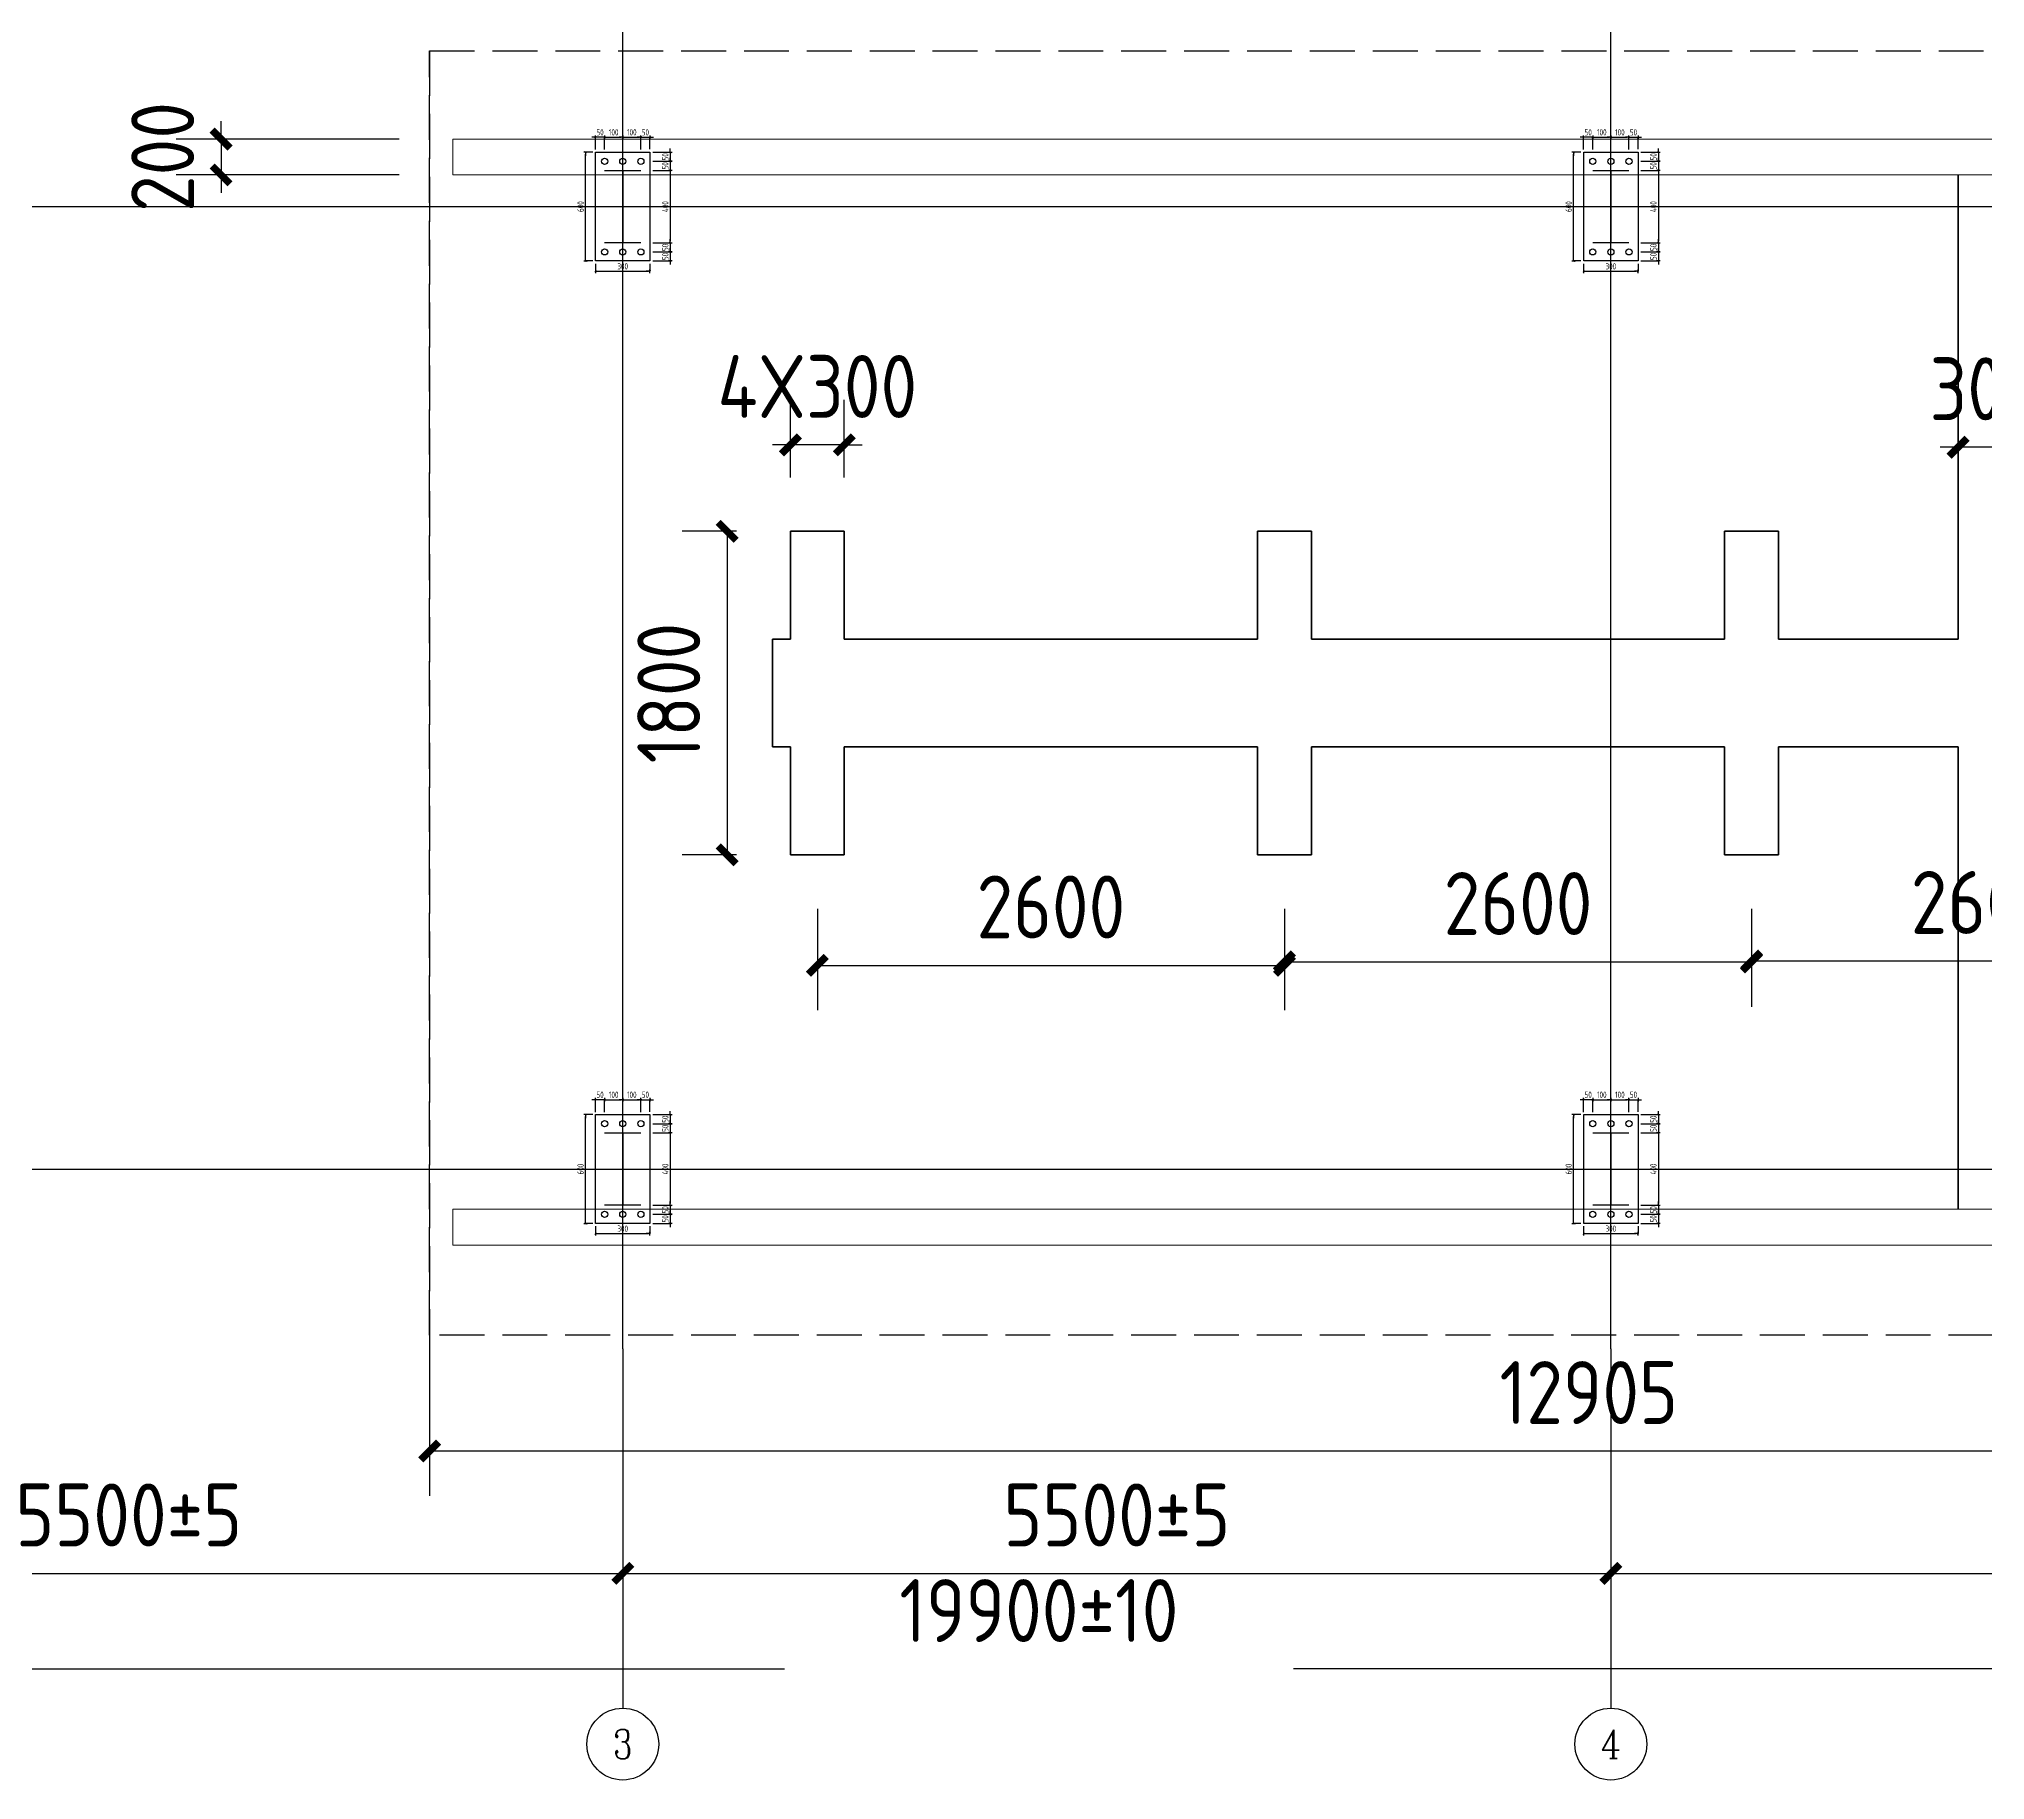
# Model space of a CAD drawing. Extents: x 1129386 to 1341523, y 309636 to 351636.
# Drawn here: x 1306515 to 1317348, y 335502 to 345190 of the extents above; entities that cross this region are included whole.
import ezdxf
from ezdxf.enums import TextEntityAlignment as Align

# ---------------------------------------------------------------- set-up
doc = ezdxf.new("R2010")
doc.units = 0
doc.header["$LTSCALE"] = 1000
doc.header["$MEASUREMENT"] = 0
doc.linetypes.add('DASH', pattern=[0.35, 0.25, -0.1])
for name, color, linetype in [('1', 7, 'Continuous'), ('9', 3, 'Continuous'), ('AXIS', 3, 'Continuous'), ('AXIS_TEXT', 7, 'Continuous'), ('DOTE', 1, 'Continuous')]:
    doc.layers.add(name, color=color, linetype=linetype)
doc.styles.add('_TCH_AXIS', font='COMPLEX', dxfattribs={"bigfont": 'GBCBIG'})
doc.styles.add('COMPLEX', font='COMPLEX')
doc.styles.add('HZ', font='tssdeng.shx', dxfattribs={"width": 0.7, "bigfont": 'tssdchn.shx'})
doc.styles.get("Standard").update_dxf_attribs({"font": 'gbenor.shx', "bigfont": 'gbcbig.shx'})
doc.dimstyles.new('1-1', dxfattribs={"dimscale": 100, "dimtxt": 3.5, "dimasz": 1, "dimexe": 0, "dimexo": 1.5, "dimgap": 1, "dimtad": 1, "dimdec": 0, "dimzin": 0, "dimdsep": 46, "dimtxsty": 'HZ', "dimblk": 'TJDIM', "dimcen": 0, "dimclrd": 3, "dimclre": 3, "dimclrt": 7, "dimaunit": 1, "dimadec": 0, "dimazin": 0, "dimtfac": 1, "dimtdec": 0, "dimtix": 1, "dimtmove": 2, "dimatfit": 3, "dimldrblk": 'TJDIM', "dimfxl": 0, "dimtolj": 1, "dimarcsym": 0})
doc.dimstyles.get("Standard").update_dxf_attribs({"dimscale": 100, "dimtxt": 3.5, "dimasz": 1, "dimexe": 2.5, "dimexo": 3, "dimgap": 1.5, "dimtad": 1, "dimdec": 0, "dimzin": 0, "dimdsep": 46, "dimtxsty": 'Standard', "dimblk": 'ARCHTICK', "dimcen": 0.09, "dimadec": 0, "dimazin": 0, "dimtfac": 1, "dimtdec": 0, "dimtix": 1, "dimtmove": 2, "dimatfit": 3, "dimldrblk": 'ARCHTICK', "dimfxl": 1, "dimtolj": 1, "dimtzin": 0, "dimarcsym": 0})
doc.dimstyles.new('STANDARD$0', dxfattribs={"dimscale": 100, "dimtxt": 3.5, "dimasz": 1, "dimexe": 2.5, "dimexo": 3, "dimgap": 1.5, "dimtad": 1, "dimdec": 0, "dimzin": 0, "dimdsep": 46, "dimtxsty": 'Standard', "dimblk": 'ARCHTICK', "dimcen": 0.09, "dimadec": 0, "dimazin": 0, "dimtfac": 1, "dimtdec": 0, "dimtix": 1, "dimtmove": 2, "dimatfit": 3, "dimldrblk": 'ARCHTICK', "dimfxl": 1, "dimtolj": 1, "dimtzin": 0, "dimarcsym": 0})

# ---------------------------------------------------------------- blocks, each defined once
blk = doc.blocks.new('_ArchTick')
at = {"color": 0, "linetype": 'ByBlock', "const_width": 0.4}
blk.add_lwpolyline([(-0.5, -0.5), (0.5, 0.5)], dxfattribs=at)
blk = doc.blocks.new('*D95')
at = {"color": 0, "lineweight": -2}
for p, q in [((1304265, 337602), (1304265, 336402)), ((1309765, 337602), (1309765, 336402))]:
    blk.add_line(p, q, dxfattribs=at)
at = {"color": 0, "linetype": 'ByBlock', "lineweight": -2}
blk.add_line((1304265, 336652), (1309765, 336652), dxfattribs=at)
at = {"layer": 'Defpoints', "color": 0}
for p in [(1304265, 337902), (1309765, 337902), (1309765, 336652)]:
    blk.add_point(p, dxfattribs=at)
at = {"color": 0, "lineweight": -2, "xscale": 100, "yscale": 100, "zscale": 100, "rotation": 180}
blk.add_blockref('_ArchTick', (1304265, 336652), dxfattribs=at)
at = {"color": 0, "lineweight": -2, "xscale": 100, "yscale": 100, "zscale": 100}
blk.add_blockref('_ArchTick', (1309765, 336652), dxfattribs=at)
at = {"color": 0, "insert": (1307015, 336977), "char_height": 350, "attachment_point": 5}
blk.add_mtext('\\A1;5500%%P5', dxfattribs=at)
blk = doc.blocks.new('*D96')
at = {"color": 0, "lineweight": -2}
for p, q in [((1309765, 337602), (1309765, 336402)), ((1315265, 337602), (1315265, 336402))]:
    blk.add_line(p, q, dxfattribs=at)
at = {"color": 0, "linetype": 'ByBlock', "lineweight": -2}
blk.add_line((1309765, 336652), (1315265, 336652), dxfattribs=at)
at = {"layer": 'Defpoints', "color": 0}
for p in [(1309765, 337902), (1315265, 337902), (1315265, 336652)]:
    blk.add_point(p, dxfattribs=at)
at = {"color": 0, "lineweight": -2, "xscale": 100, "yscale": 100, "zscale": 100, "rotation": 180}
blk.add_blockref('_ArchTick', (1309765, 336652), dxfattribs=at)
at = {"color": 0, "lineweight": -2, "xscale": 100, "yscale": 100, "zscale": 100}
blk.add_blockref('_ArchTick', (1315265, 336652), dxfattribs=at)
at = {"color": 0, "insert": (1312515, 336977), "char_height": 350, "attachment_point": 5}
blk.add_mtext('\\A1;5500%%P5', dxfattribs=at)
blk = doc.blocks.new('*D97')
at = {"color": 0, "lineweight": -2}
for p, q in [((1315265, 337602), (1315265, 336402)), ((1320765, 337602), (1320765, 336402))]:
    blk.add_line(p, q, dxfattribs=at)
at = {"color": 0, "linetype": 'ByBlock', "lineweight": -2}
blk.add_line((1315265, 336652), (1320765, 336652), dxfattribs=at)
at = {"layer": 'Defpoints', "color": 0}
for p in [(1315265, 337902), (1320765, 337902), (1320765, 336652)]:
    blk.add_point(p, dxfattribs=at)
at = {"color": 0, "lineweight": -2, "xscale": 100, "yscale": 100, "zscale": 100, "rotation": 180}
blk.add_blockref('_ArchTick', (1315265, 336652), dxfattribs=at)
at = {"color": 0, "lineweight": -2, "xscale": 100, "yscale": 100, "zscale": 100}
blk.add_blockref('_ArchTick', (1320765, 336652), dxfattribs=at)
at = {"color": 0, "insert": (1318015, 336977), "char_height": 350, "attachment_point": 5}
blk.add_mtext('\\A1;5500±5', dxfattribs=at)
blk = doc.blocks.new('*D98')
at = {"color": 0, "lineweight": -2}
for p, q in [((1300865, 337602), (1300865, 335870)), ((1320765, 337602), (1320765, 335870))]:
    blk.add_line(p, q, dxfattribs=at)
at = {"color": 0, "linetype": 'ByBlock', "lineweight": -2}
for p, q in [((1300865, 336120), (1310665, 336120)), ((1320765, 336120), (1313498, 336120))]:
    blk.add_line(p, q, dxfattribs=at)
at = {"layer": 'Defpoints', "color": 0}
for p in [(1300865, 337902), (1320765, 337902), (1320765, 336120)]:
    blk.add_point(p, dxfattribs=at)
at = {"color": 0, "lineweight": -2, "xscale": 100, "yscale": 100, "zscale": 100, "rotation": 180}
blk.add_blockref('_ArchTick', (1300865, 336120), dxfattribs=at)
at = {"color": 0, "lineweight": -2, "xscale": 100, "yscale": 100, "zscale": 100}
blk.add_blockref('_ArchTick', (1320765, 336120), dxfattribs=at)
at = {"color": 0, "insert": (1312081, 336445), "char_height": 350, "attachment_point": 5}
blk.add_mtext('\\A1;19900%%P10', dxfattribs=at)
blk = doc.blocks.new('_AXISO')
blk.add_circle((0, 0), 0.5)
at = {"layer": 'AXIS_TEXT', "style": 'COMPLEX', "width": 1.041667}
blk.add_attdef('A', text='', height=0.56, dxfattribs=at).set_placement((-0.25, -0.28), (0.25, -0.28), align=Align.FIT)
blk = doc.blocks.new('*D100')
at = {"color": 0, "lineweight": -2}
for p, q in [((1307529, 344633), (1307529, 344733)), ((1308520, 344633), (1307279, 344633)), ((1307529, 344633), (1307529, 344433)), ((1308520, 344433), (1307279, 344433)), ((1307529, 344433), (1307529, 344333))]:
    blk.add_line(p, q, dxfattribs=at)
at = {"layer": 'Defpoints', "color": 0}
for p in [(1308820, 344633), (1307529, 344433), (1308820, 344433)]:
    blk.add_point(p, dxfattribs=at)
at = {"color": 0, "lineweight": -2, "xscale": 100, "yscale": 100, "zscale": 100}
for p, rotation in [((1307529, 344633), 270), ((1307529, 344433), 90)]:
    blk.add_blockref('_ArchTick', p, dxfattribs=dict(at, rotation=rotation))
at = {"color": 0, "insert": (1307204, 344533), "char_height": 350, "attachment_point": 5, "rotation": 90}
blk.add_mtext('\\A1;200', dxfattribs=at)
blk = doc.blocks.new('*D103')
at = {"color": 0, "lineweight": -2}
for p, q in [((1308690, 338011), (1308690, 337083)), ((1321595, 338011), (1321595, 337083))]:
    blk.add_line(p, q, dxfattribs=at)
at = {"color": 0, "linetype": 'ByBlock', "lineweight": -2}
blk.add_line((1308690, 337333), (1321595, 337333), dxfattribs=at)
at = {"layer": 'Defpoints', "color": 0}
for p in [(1308690, 338311), (1321595, 338311), (1321595, 337333)]:
    blk.add_point(p, dxfattribs=at)
at = {"color": 0, "lineweight": -2, "xscale": 100, "yscale": 100, "zscale": 100, "rotation": 180}
blk.add_blockref('_ArchTick', (1308690, 337333), dxfattribs=at)
at = {"color": 0, "lineweight": -2, "xscale": 100, "yscale": 100, "zscale": 100}
blk.add_blockref('_ArchTick', (1321595, 337333), dxfattribs=at)
at = {"color": 0, "insert": (1315142, 337658), "char_height": 350, "attachment_point": 5}
blk.add_mtext('\\A1;12905', dxfattribs=at)
blk = doc.blocks.new('*D106')
at = {"color": 0, "lineweight": -2}
for p, q in [((1310698, 342750), (1310698, 343181)), ((1310998, 342750), (1310998, 343181))]:
    blk.add_line(p, q, dxfattribs=at)
at = {"color": 0, "linetype": 'ByBlock', "lineweight": -2}
for p, q in [((1310698, 342931), (1310598, 342931)), ((1310998, 342931), (1310698, 342931)), ((1310998, 342931), (1311098, 342931))]:
    blk.add_line(p, q, dxfattribs=at)
at = {"layer": 'Defpoints', "color": 0}
for p in [(1310698, 342931), (1310698, 342450), (1310998, 342450)]:
    blk.add_point(p, dxfattribs=at)
at = {"color": 0, "lineweight": -2, "xscale": 100, "yscale": 100, "zscale": 100}
blk.add_blockref('_ArchTick', (1310698, 342931), dxfattribs=at)
at = {"color": 0, "lineweight": -2, "xscale": 100, "yscale": 100, "zscale": 100, "rotation": 180}
blk.add_blockref('_ArchTick', (1310998, 342931), dxfattribs=at)
at = {"color": 0, "insert": (1310848, 343256), "char_height": 350, "attachment_point": 5}
blk.add_mtext('\\A1;4X300', dxfattribs=at)
blk = doc.blocks.new('*D107')
at = {"color": 0, "lineweight": -2}
for p, q in [((1310848, 340350), (1310848, 339785)), ((1313448, 340350), (1313448, 339785))]:
    blk.add_line(p, q, dxfattribs=at)
at = {"color": 0, "linetype": 'ByBlock', "lineweight": -2}
blk.add_line((1310848, 340035), (1313448, 340035), dxfattribs=at)
at = {"layer": 'Defpoints', "color": 0}
for p in [(1310848, 340650), (1313448, 340650), (1313448, 340035)]:
    blk.add_point(p, dxfattribs=at)
at = {"color": 0, "lineweight": -2, "xscale": 100, "yscale": 100, "zscale": 100, "rotation": 180}
blk.add_blockref('_ArchTick', (1310848, 340035), dxfattribs=at)
at = {"color": 0, "lineweight": -2, "xscale": 100, "yscale": 100, "zscale": 100}
blk.add_blockref('_ArchTick', (1313448, 340035), dxfattribs=at)
at = {"color": 0, "insert": (1312148, 340360), "char_height": 350, "attachment_point": 5}
blk.add_mtext('\\A1;2600', dxfattribs=at)
blk = doc.blocks.new('*D108')
at = {"color": 0, "lineweight": -2}
for p, q in [((1313448, 340350), (1313448, 339804)), ((1316048, 340350), (1316048, 339804))]:
    blk.add_line(p, q, dxfattribs=at)
at = {"color": 0, "linetype": 'ByBlock', "lineweight": -2}
blk.add_line((1313448, 340054), (1316048, 340054), dxfattribs=at)
at = {"layer": 'Defpoints', "color": 0}
for p in [(1313448, 340650), (1316048, 340650), (1316048, 340054)]:
    blk.add_point(p, dxfattribs=at)
at = {"color": 0, "lineweight": -2, "xscale": 100, "yscale": 100, "zscale": 100, "rotation": 180}
blk.add_blockref('_ArchTick', (1313448, 340054), dxfattribs=at)
at = {"color": 0, "lineweight": -2, "xscale": 100, "yscale": 100, "zscale": 100}
blk.add_blockref('_ArchTick', (1316048, 340054), dxfattribs=at)
at = {"color": 0, "insert": (1314748, 340379), "char_height": 350, "attachment_point": 5}
blk.add_mtext('\\A1;2600', dxfattribs=at)
blk = doc.blocks.new('*D109')
at = {"color": 0, "lineweight": -2}
for p, q in [((1316048, 340350), (1316048, 339810)), ((1318648, 340350), (1318648, 339810))]:
    blk.add_line(p, q, dxfattribs=at)
at = {"color": 0, "linetype": 'ByBlock', "lineweight": -2}
blk.add_line((1316048, 340060), (1318648, 340060), dxfattribs=at)
at = {"layer": 'Defpoints', "color": 0}
for p in [(1316048, 340650), (1318648, 340650), (1318648, 340060)]:
    blk.add_point(p, dxfattribs=at)
at = {"color": 0, "lineweight": -2, "xscale": 100, "yscale": 100, "zscale": 100, "rotation": 180}
blk.add_blockref('_ArchTick', (1316048, 340060), dxfattribs=at)
at = {"color": 0, "lineweight": -2, "xscale": 100, "yscale": 100, "zscale": 100}
blk.add_blockref('_ArchTick', (1318648, 340060), dxfattribs=at)
at = {"color": 0, "insert": (1317348, 340385), "char_height": 350, "attachment_point": 5}
blk.add_mtext('\\A1;2600', dxfattribs=at)
blk = doc.blocks.new('*D110')
at = {"color": 0, "lineweight": -2}
for p, q in [((1310398, 342450), (1310096, 342450)), ((1310398, 340650), (1310096, 340650))]:
    blk.add_line(p, q, dxfattribs=at)
at = {"color": 0, "linetype": 'ByBlock', "lineweight": -2}
blk.add_line((1310346, 342450), (1310346, 340650), dxfattribs=at)
at = {"layer": 'Defpoints', "color": 0}
for p in [(1310698, 342450), (1310346, 340650), (1310698, 340650)]:
    blk.add_point(p, dxfattribs=at)
at = {"color": 0, "lineweight": -2, "xscale": 100, "yscale": 100, "zscale": 100}
for p, rotation in [((1310346, 342450), 90), ((1310346, 340650), 270)]:
    blk.add_blockref('_ArchTick', p, dxfattribs=dict(at, rotation=rotation))
at = {"color": 0, "insert": (1310021, 341550), "char_height": 350, "attachment_point": 5, "rotation": 90}
blk.add_mtext('\\A1;1800', dxfattribs=at)
blk = doc.blocks.new('*D111')
at = {"color": 0, "lineweight": -2}
for p, q in [((1317198, 343218), (1317198, 343168)), ((1317498, 343218), (1317498, 343168))]:
    blk.add_line(p, q, dxfattribs=at)
at = {"color": 0, "linetype": 'ByBlock', "lineweight": -2}
for p, q in [((1317198, 342918), (1317098, 342918)), ((1317498, 342918), (1317198, 342918)), ((1317498, 342918), (1317598, 342918))]:
    blk.add_line(p, q, dxfattribs=at)
at = {"layer": 'Defpoints', "color": 0}
for p in [(1317198, 342918), (1317198, 342918), (1317498, 342918)]:
    blk.add_point(p, dxfattribs=at)
at = {"color": 0, "lineweight": -2, "xscale": 100, "yscale": 100, "zscale": 100}
blk.add_blockref('_ArchTick', (1317198, 342918), dxfattribs=at)
at = {"color": 0, "lineweight": -2, "xscale": 100, "yscale": 100, "zscale": 100, "rotation": 180}
blk.add_blockref('_ArchTick', (1317498, 342918), dxfattribs=at)
at = {"color": 0, "insert": (1317348, 343243), "char_height": 350, "attachment_point": 5}
blk.add_mtext('\\A1;300', dxfattribs=at)
blk = doc.blocks.new('TJDIM')
at = {"color": 2, "const_width": 0.45}
blk.add_lwpolyline([(-0.5, -0.5), (0.5, 0.5)], dxfattribs=at)
at = {"layer": '9', "color": 3, "linetype": 'Continuous'}
for p, q in [((0, 0), (-2, 0)), ((0, -1), (0, 1))]:
    blk.add_line(p, q, dxfattribs=at)
blk = doc.blocks.new('*D62')
at = {"layer": '1', "color": 3, "lineweight": -2}
for p, q in [((1149622, 398009), (1149622, 398687)), ((1150622, 398009), (1150622, 398687))]:
    blk.add_line(p, q, dxfattribs=at)
at = {"layer": '1', "color": 3, "linetype": 'ByBlock', "lineweight": -2}
blk.add_line((1149722, 398687), (1150522, 398687), dxfattribs=at)
at = {"layer": 'Defpoints', "color": 0}
for p in [(1150622, 398687), (1149622, 397859), (1150622, 397859)]:
    blk.add_point(p, dxfattribs=at)
at = {"layer": '1', "color": 3, "lineweight": -2, "xscale": 100, "yscale": 100, "zscale": 100, "rotation": 180}
blk.add_blockref('TJDIM', (1149622, 398687), dxfattribs=at)
at = {"layer": '1', "color": 3, "lineweight": -2, "xscale": 100, "yscale": 100, "zscale": 100}
blk.add_blockref('TJDIM', (1150622, 398687), dxfattribs=at)
at = {"layer": '1', "color": 7, "insert": (1150122, 398962), "char_height": 350, "attachment_point": 5, "style": 'HZ'}
blk.add_mtext('\\A1;100', dxfattribs=at)
blk = doc.blocks.new('*D63')
at = {"layer": '1', "color": 3, "linetype": 'ByBlock', "lineweight": -2}
for p, q in [((1149022, 398687), (1148922, 398687)), ((1149622, 398687), (1149122, 398687)), ((1149722, 398687), (1149822, 398687))]:
    blk.add_line(p, q, dxfattribs=at)
at = {"layer": '1', "color": 3, "lineweight": -2}
for p, q in [((1149122, 398009), (1149122, 398687)), ((1149622, 398009), (1149622, 398687))]:
    blk.add_line(p, q, dxfattribs=at)
at = {"layer": 'Defpoints', "color": 0}
for p in [(1149122, 398687), (1149122, 397859), (1149622, 397859)]:
    blk.add_point(p, dxfattribs=at)
at = {"layer": '1', "color": 3, "lineweight": -2, "xscale": 100, "yscale": 100, "zscale": 100}
blk.add_blockref('TJDIM', (1149122, 398687), dxfattribs=at)
at = {"layer": '1', "color": 3, "lineweight": -2, "xscale": 100, "yscale": 100, "zscale": 100, "rotation": 180}
blk.add_blockref('TJDIM', (1149622, 398687), dxfattribs=at)
at = {"layer": '1', "color": 7, "insert": (1149372, 398962), "char_height": 350, "attachment_point": 5, "style": 'HZ'}
blk.add_mtext('\\A1;50', dxfattribs=at)
blk = doc.blocks.new('*D64')
at = {"layer": '1', "color": 3, "lineweight": -2}
for p, q in [((1150622, 398009), (1150622, 398687)), ((1151622, 398009), (1151622, 398687))]:
    blk.add_line(p, q, dxfattribs=at)
at = {"layer": '1', "color": 3, "linetype": 'ByBlock', "lineweight": -2}
blk.add_line((1150722, 398687), (1151522, 398687), dxfattribs=at)
at = {"layer": 'Defpoints', "color": 0}
for p in [(1151622, 398687), (1150622, 397859), (1151622, 397859)]:
    blk.add_point(p, dxfattribs=at)
at = {"layer": '1', "color": 3, "lineweight": -2, "xscale": 100, "yscale": 100, "zscale": 100, "rotation": 180}
blk.add_blockref('TJDIM', (1150622, 398687), dxfattribs=at)
at = {"layer": '1', "color": 3, "lineweight": -2, "xscale": 100, "yscale": 100, "zscale": 100}
blk.add_blockref('TJDIM', (1151622, 398687), dxfattribs=at)
at = {"layer": '1', "color": 7, "insert": (1151122, 398962), "char_height": 350, "attachment_point": 5, "style": 'HZ'}
blk.add_mtext('\\A1;100', dxfattribs=at)
blk = doc.blocks.new('*D65')
at = {"layer": '1', "color": 3, "linetype": 'ByBlock', "lineweight": -2}
for p, q in [((1151522, 398687), (1151422, 398687)), ((1151622, 398687), (1152122, 398687)), ((1152222, 398687), (1152322, 398687))]:
    blk.add_line(p, q, dxfattribs=at)
at = {"layer": '1', "color": 3, "lineweight": -2}
for p, q in [((1151622, 398009), (1151622, 398687)), ((1152122, 398025), (1152122, 398687))]:
    blk.add_line(p, q, dxfattribs=at)
at = {"layer": 'Defpoints', "color": 0}
for p in [(1152122, 398687), (1151622, 397859), (1152122, 397875)]:
    blk.add_point(p, dxfattribs=at)
at = {"layer": '1', "color": 3, "lineweight": -2, "xscale": 100, "yscale": 100, "zscale": 100}
blk.add_blockref('TJDIM', (1151622, 398687), dxfattribs=at)
at = {"layer": '1', "color": 3, "lineweight": -2, "xscale": 100, "yscale": 100, "zscale": 100, "rotation": 180}
blk.add_blockref('TJDIM', (1152122, 398687), dxfattribs=at)
at = {"layer": '1', "color": 7, "insert": (1151872, 398962), "char_height": 350, "attachment_point": 5, "style": 'HZ'}
blk.add_mtext('\\A1;50', dxfattribs=at)
blk = doc.blocks.new('*D66')
at = {"layer": '1', "color": 3, "linetype": 'ByBlock', "lineweight": -2}
for p, q in [((1153247, 397463), (1153247, 397563)), ((1153247, 397363), (1153247, 396863)), ((1153247, 396763), (1153247, 396663))]:
    blk.add_line(p, q, dxfattribs=at)
at = {"layer": '1', "color": 3, "lineweight": -2}
for p, q in [((1152280, 397363), (1153247, 397363)), ((1152280, 396863), (1153247, 396863))]:
    blk.add_line(p, q, dxfattribs=at)
at = {"layer": 'Defpoints', "color": 0}
for p in [(1152130, 397363), (1152130, 396863), (1153247, 396863)]:
    blk.add_point(p, dxfattribs=at)
at = {"layer": '1', "color": 3, "lineweight": -2, "xscale": 100, "yscale": 100, "zscale": 100}
for p, rotation in [((1153247, 397363), 270), ((1153247, 396863), 90)]:
    blk.add_blockref('TJDIM', p, dxfattribs=dict(at, rotation=rotation))
at = {"layer": '1', "color": 7, "insert": (1152972, 397113), "char_height": 350, "attachment_point": 5, "rotation": 90, "style": 'HZ'}
blk.add_mtext('\\A1;50', dxfattribs=at)
blk = doc.blocks.new('*D67')
at = {"layer": '1', "color": 3, "lineweight": -2}
for p, q in [((1152280, 396863), (1153247, 396863)), ((1152280, 392863), (1153247, 392863))]:
    blk.add_line(p, q, dxfattribs=at)
at = {"layer": '1', "color": 3, "linetype": 'ByBlock', "lineweight": -2}
blk.add_line((1153247, 396763), (1153247, 392963), dxfattribs=at)
at = {"layer": 'Defpoints', "color": 0}
for p in [(1152130, 396863), (1152130, 392863), (1153247, 392863)]:
    blk.add_point(p, dxfattribs=at)
at = {"layer": '1', "color": 3, "lineweight": -2, "xscale": 100, "yscale": 100, "zscale": 100}
for p, rotation in [((1153247, 396863), 90), ((1153247, 392863), 270)]:
    blk.add_blockref('TJDIM', p, dxfattribs=dict(at, rotation=rotation))
at = {"layer": '1', "color": 7, "insert": (1152972, 394863), "char_height": 350, "attachment_point": 5, "rotation": 90, "style": 'HZ'}
blk.add_mtext('\\A1;400', dxfattribs=at)
blk = doc.blocks.new('*D68')
at = {"layer": '1', "color": 3, "lineweight": -2}
for p, q in [((1152280, 392863), (1153247, 392863)), ((1152280, 392363), (1153247, 392363))]:
    blk.add_line(p, q, dxfattribs=at)
at = {"layer": '1', "color": 3, "linetype": 'ByBlock', "lineweight": -2}
for p, q in [((1153247, 392963), (1153247, 393063)), ((1153247, 392863), (1153247, 392363)), ((1153247, 392263), (1153247, 392163))]:
    blk.add_line(p, q, dxfattribs=at)
at = {"layer": 'Defpoints', "color": 0}
for p in [(1152130, 392863), (1152130, 392363), (1153247, 392363)]:
    blk.add_point(p, dxfattribs=at)
at = {"layer": '1', "color": 3, "lineweight": -2, "xscale": 100, "yscale": 100, "zscale": 100}
for p, rotation in [((1153247, 392863), 270), ((1153247, 392363), 90)]:
    blk.add_blockref('TJDIM', p, dxfattribs=dict(at, rotation=rotation))
at = {"layer": '1', "color": 7, "insert": (1152972, 392613), "char_height": 350, "attachment_point": 5, "rotation": 90, "style": 'HZ'}
blk.add_mtext('\\A1;50', dxfattribs=at)
blk = doc.blocks.new('*D69')
at = {"layer": '1', "color": 3, "lineweight": -2}
for p, q in [((1149122, 391713), (1149122, 391296)), ((1152122, 391713), (1152122, 391296))]:
    blk.add_line(p, q, dxfattribs=at)
at = {"layer": '1', "color": 3, "linetype": 'ByBlock', "lineweight": -2}
blk.add_line((1149222, 391296), (1152022, 391296), dxfattribs=at)
at = {"layer": 'Defpoints', "color": 0}
for p in [(1149122, 391863), (1152122, 391863), (1152122, 391296)]:
    blk.add_point(p, dxfattribs=at)
at = {"layer": '1', "color": 3, "lineweight": -2, "xscale": 100, "yscale": 100, "zscale": 100, "rotation": 180}
blk.add_blockref('TJDIM', (1149122, 391296), dxfattribs=at)
at = {"layer": '1', "color": 3, "lineweight": -2, "xscale": 100, "yscale": 100, "zscale": 100}
blk.add_blockref('TJDIM', (1152122, 391296), dxfattribs=at)
at = {"layer": '1', "color": 7, "insert": (1150622, 391571), "char_height": 350, "attachment_point": 5, "style": 'HZ'}
blk.add_mtext('\\A1;300', dxfattribs=at)
blk = doc.blocks.new('*D70')
at = {"layer": '1', "color": 3, "lineweight": -2}
for p, q in [((1148972, 397863), (1148569, 397863)), ((1148972, 391863), (1148569, 391863))]:
    blk.add_line(p, q, dxfattribs=at)
at = {"layer": '1', "color": 3, "linetype": 'ByBlock', "lineweight": -2}
blk.add_line((1148569, 391963), (1148569, 397763), dxfattribs=at)
at = {"layer": 'Defpoints', "color": 0}
for p in [(1148569, 397863), (1149122, 397863), (1149122, 391863)]:
    blk.add_point(p, dxfattribs=at)
at = {"layer": '1', "color": 3, "lineweight": -2, "xscale": 100, "yscale": 100, "zscale": 100}
for p, rotation in [((1148569, 397863), 90), ((1148569, 391863), 270)]:
    blk.add_blockref('TJDIM', p, dxfattribs=dict(at, rotation=rotation))
at = {"layer": '1', "color": 7, "insert": (1148294, 394863), "char_height": 350, "attachment_point": 5, "rotation": 90, "style": 'HZ'}
blk.add_mtext('\\A1;600', dxfattribs=at)
blk = doc.blocks.new('*D71')
at = {"layer": '1', "color": 3, "lineweight": -2}
for p, q in [((1152280, 397863), (1153247, 397863)), ((1152280, 397363), (1153247, 397363))]:
    blk.add_line(p, q, dxfattribs=at)
at = {"layer": '1', "color": 3, "linetype": 'ByBlock', "lineweight": -2}
for p, q in [((1153247, 397963), (1153247, 398063)), ((1153247, 397863), (1153247, 397363)), ((1153247, 397263), (1153247, 397163))]:
    blk.add_line(p, q, dxfattribs=at)
at = {"layer": 'Defpoints', "color": 0}
for p in [(1152130, 397863), (1152130, 397363), (1153247, 397363)]:
    blk.add_point(p, dxfattribs=at)
at = {"layer": '1', "color": 3, "lineweight": -2, "xscale": 100, "yscale": 100, "zscale": 100}
for p, rotation in [((1153247, 397863), 270), ((1153247, 397363), 90)]:
    blk.add_blockref('TJDIM', p, dxfattribs=dict(at, rotation=rotation))
at = {"layer": '1', "color": 7, "insert": (1152972, 397613), "char_height": 350, "attachment_point": 5, "rotation": 90, "style": 'HZ'}
blk.add_mtext('\\A1;50', dxfattribs=at)
blk = doc.blocks.new('*D72')
at = {"layer": '1', "color": 3, "lineweight": -2}
for p, q in [((1152280, 392363), (1153247, 392363)), ((1152280, 391863), (1153247, 391863))]:
    blk.add_line(p, q, dxfattribs=at)
at = {"layer": '1', "color": 3, "linetype": 'ByBlock', "lineweight": -2}
for p, q in [((1153247, 392463), (1153247, 392563)), ((1153247, 392363), (1153247, 391863)), ((1153247, 391763), (1153247, 391663))]:
    blk.add_line(p, q, dxfattribs=at)
at = {"layer": 'Defpoints', "color": 0}
for p in [(1152130, 392363), (1152130, 391863), (1153247, 391863)]:
    blk.add_point(p, dxfattribs=at)
at = {"layer": '1', "color": 3, "lineweight": -2, "xscale": 100, "yscale": 100, "zscale": 100}
for p, rotation in [((1153247, 392363), 270), ((1153247, 391863), 90)]:
    blk.add_blockref('TJDIM', p, dxfattribs=dict(at, rotation=rotation))
at = {"layer": '1', "color": 7, "insert": (1152972, 392113), "char_height": 350, "attachment_point": 5, "rotation": 90, "style": 'HZ'}
blk.add_mtext('\\A1;50', dxfattribs=at)
blk = doc.blocks.new('C')
at = {"layer": '1', "color": 1}
for p, q in [((1149622.4, 396863.1), (1151622.4, 396863.1)), ((1150622.4, 396863.1), (1150622.4, 392863.1)), ((1151622.4, 392863.1), (1149622.4, 392863.1))]:
    blk.add_line(p, q, dxfattribs=at)
blk.add_lwpolyline([(1152122.4, 397863.1), (1152122.4, 391863.1), (1149122.4, 391863.1), (1149122.4, 397863.1)], close=True, dxfattribs=at)
for centre in [(1149622.4, 397363.1), (1150622.4, 397363.1), (1151622.4, 397363.1), (1149622.4, 392363.1), (1150622.4, 392363.1), (1151622.4, 392363.1)]:
    blk.add_circle(centre, 169.1, dxfattribs=at)
for base, p1, p2, text, picture, middle in [((1149122.4, 398686.5), (1149622.4, 397859.5), (1149122.4, 397859.5), '50', '*D63', (1149372.4, 398961.5)), ((1150622.4, 398686.5), (1149622.4, 397859.5), (1150622.4, 397859.5), '100', '*D62', (1150122.4, 398961.5)), ((1151622.4, 398686.5), (1150622.4, 397859.5), (1151622.4, 397859.5), '100', '*D64', (1151122.4, 398961.5)), ((1152122.4, 398686.5), (1151622.4, 397859.5), (1152122.4, 397874.5), '50', '*D65', (1151872.4, 398961.5)), ((1152122.4, 391295.5), (1149122.4, 391863.1), (1152122.4, 391863.1), '300', '*D69', (1150622.4, 391570.5))]:
    dim = blk.add_linear_dim(base=base, p1=p1, p2=p2, text=text, dimstyle='1-1', dxfattribs=at)
    dim.commit()
    dim.dimension.update_dxf_attribs({"geometry": picture, "text_midpoint": middle})
for base, p1, p2, text, picture, middle in [((1148568.8, 397863.1), (1149122.4, 391863.1), (1149122.4, 397863.1), '600', '*D70', (1148293.8, 394863.1)), ((1153247.5, 397363.1), (1152130.4, 397863.1), (1152130.4, 397363.1), '50', '*D71', (1152972.5, 397613.1)), ((1153247.5, 396863.1), (1152130.4, 397363.1), (1152130.4, 396863.1), '50', '*D66', (1152972.5, 397113.1)), ((1153247.5, 392863.1), (1152130.4, 396863.1), (1152130.4, 392863.1), '400', '*D67', (1152972.5, 394863.1)), ((1153247.5, 392363.1), (1152130.4, 392863.1), (1152130.4, 392363.1), '50', '*D68', (1152972.5, 392613.1)), ((1153247.5, 391863.1), (1152130.4, 392363.1), (1152130.4, 391863.1), '50', '*D72', (1152972.5, 392113.1))]:
    dim = blk.add_linear_dim(base=base, p1=p1, p2=p2, angle=90, text=text, dimstyle='1-1', dxfattribs=at)
    dim.commit()
    dim.dimension.update_dxf_attribs({"geometry": picture, "text_midpoint": middle})

msp = doc.modelspace()

# ---------------------------------------------------------------- linework, layer by layer
at = {"color": 7, "linetype": 'Continuous', "lineweight": 35}
for p, q in [((1317197.8, 344432.7), (1317197.8, 341850.2)), ((1310997.8, 342450.2), (1310697.8, 342450.2)), ((1310697.8, 342450.2), (1310697.8, 341850.2)), ((1310997.8, 341850.2), (1310997.8, 342450.2)), ((1313597.8, 342450.2), (1313297.8, 342450.2)), ((1313297.8, 342450.2), (1313297.8, 341850.2)), ((1313597.8, 341850.2), (1313597.8, 342450.2)), ((1316197.8, 342450.2), (1315897.8, 342450.2)), ((1315897.8, 342450.2), (1315897.8, 341850.2)), ((1316197.8, 341850.2), (1316197.8, 342450.2)), ((1310697.8, 341850.2), (1310597.8, 341850.2)), ((1310597.8, 341850.2), (1310597.8, 341250.2)), ((1313297.8, 341850.2), (1310997.8, 341850.2)), ((1315897.8, 341850.2), (1313597.8, 341850.2)), ((1317197.8, 341850.2), (1316197.8, 341850.2)), ((1310597.8, 341250.2), (1310697.8, 341250.2)), ((1310697.8, 341250.2), (1310697.8, 340650.2)), ((1310997.8, 340650.2), (1310997.8, 341250.2)), ((1310997.8, 341250.2), (1313297.8, 341250.2)), ((1313297.8, 341250.2), (1313297.8, 340650.2)), ((1313597.8, 340650.2), (1313597.8, 341250.2)), ((1313597.8, 341250.2), (1315897.8, 341250.2)), ((1315897.8, 341250.2), (1315897.8, 340650.2)), ((1316197.8, 340650.2), (1316197.8, 341250.2)), ((1316197.8, 341250.2), (1317197.8, 341250.2)), ((1317197.8, 341250.2), (1317197.8, 338677.7)), ((1310697.8, 340650.2), (1310997.8, 340650.2)), ((1313297.8, 340650.2), (1313597.8, 340650.2)), ((1315897.8, 340650.2), (1316197.8, 340650.2))]:
    msp.add_line(p, q, dxfattribs=at)
at = {"layer": '1', "color": 7, "linetype": 'DASH', "lineweight": 30}
for p, q in [((1308689.8, 337977.7), (1308689.8, 345122.7)), ((1308689.8, 345122.7), (1321594.8, 345122.7)), ((1308689.8, 345122.7), (1308689.8, 337977.7)), ((1308689.8, 345122.7), (1321594.8, 345122.7)), ((1321594.8, 337977.7), (1308689.8, 337977.7)), ((1321594.8, 337977.7), (1308689.8, 337977.7))]:
    msp.add_line(p, q, dxfattribs=at)
at = {"layer": '1', "color": 2, "linetype": 'Continuous', "lineweight": 13}
for p, q in [((1308819.8, 344432.7), (1308819.8, 344632.7)), ((1308819.8, 344632.7), (1321094.8, 344632.7)), ((1308819.8, 344632.7), (1308819.8, 344432.7)), ((1308819.8, 344632.7), (1321094.8, 344632.7)), ((1320894.8, 344432.7), (1308819.8, 344432.7)), ((1308819.8, 344432.7), (1320894.8, 344432.7)), ((1320894.8, 338677.7), (1308819.8, 338677.7)), ((1308819.8, 338477.7), (1308819.8, 338677.7)), ((1320894.8, 338677.7), (1308819.8, 338677.7)), ((1308819.8, 338677.7), (1308819.8, 338477.7)), ((1321094.8, 338477.7), (1308819.8, 338477.7)), ((1321094.8, 338477.7), (1308819.8, 338477.7))]:
    msp.add_line(p, q, dxfattribs=at)
at = {"layer": 'AXIS'}
for p, q in [((1309764.8, 337901.9), (1309764.8, 335901.9)), ((1315264.8, 337901.9), (1315264.8, 335901.9))]:
    msp.add_line(p, q, dxfattribs=at)
at = {"layer": 'DOTE'}
for p, q in [((1309764.8, 337901.9), (1309764.8, 345256.9)), ((1315264.8, 337901.9), (1315264.8, 345256.9)), ((1299864.8, 344256.9), (1321764.8, 344256.9)), ((1299864.8, 338901.9), (1321764.8, 338901.9))]:
    msp.add_line(p, q, dxfattribs=at)

# ---------------------------------------------------------------- block references
at = {"xscale": 0.1008403360610828, "yscale": 0.1008403361483943, "zscale": 0.1008403361344538}
for p in [(1193735.6, 304438.7), (1199235.6, 304438.7), (1193735.6, 299083.7), (1199235.6, 299083.7)]:
    msp.add_blockref('C', p, dxfattribs=at)
at = {"layer": 'AXIS'}
ref = msp.add_blockref('_AXISO', (1309764.8, 335701.9), dxfattribs=dict(at, xscale=400, yscale=400, zscale=400))
ref.add_attrib('A', '3', dxfattribs={"layer": 'AXIS_TEXT', "height": 164.4, "style": '_TCH_AXIS', "width": 0.995025}).set_placement((1309710, 335619.7), (1309819.6, 335619.7), align=Align.FIT)
ref = msp.add_blockref('_AXISO', (1315264.8, 335701.9), dxfattribs=dict(at, xscale=400, yscale=400, zscale=400))
ref.add_attrib('A', '4', dxfattribs={"layer": 'AXIS_TEXT', "height": 160.2, "style": '_TCH_AXIS', "width": 0.93985}).set_placement((1315207.5, 335621.7), (1315322, 335621.7), align=Align.FIT)

# ---------------------------------------------------------------- dimensions: what is measured, and where the dimension line sits
dim = msp.add_linear_dim(base=(1307529.1, 344432.7), p1=(1308819.8, 344632.7), p2=(1308819.8, 344432.7), angle=90, dimstyle='Standard')
dim.commit()
dim.dimension.update_dxf_attribs({"geometry": '*D100', "text_midpoint": (1307204.1, 344532.7)})
at = {"color": 3}
dim = msp.add_linear_dim(base=(1310697.8, 342930.8), p1=(1310997.8, 342450.2), p2=(1310697.8, 342450.2), text='4X<>', dimstyle='STANDARD$0', override={"dimtxsty": 'Standard', "dimblk": 'ArchTick', "dimfxl": 0}, dxfattribs=at)
dim.commit()
dim.dimension.update_dxf_attribs({"geometry": '*D106', "text_midpoint": (1310847.8, 343255.8)})
for base, p1, p2, override, picture, middle in [((1317197.8, 342917.9), (1317497.8, 342917.9), (1317197.8, 342917.9), {"dimblk": 'ArchTick', "dimfxl": 0}, '*D111', (1317347.8, 343242.9)), ((1313447.8, 340035.5), (1310847.8, 340650.2), (1313447.8, 340650.2), {"dimblk": 'ArchTick', "dimfxl": 0}, '*D107', (1312147.8, 340360.5)), ((1316047.8, 340054.2), (1313447.8, 340650.2), (1316047.8, 340650.2), {"dimblk": 'ArchTick', "dimfxl": 0}, '*D108', (1314747.8, 340379.2)), ((1318647.8, 340060.5), (1316047.8, 340650.2), (1318647.8, 340650.2), {"dimfxl": 0}, '*D109', (1317347.8, 340385.5)), ((1321594.8, 337332.7), (1308689.8, 338311.3), (1321594.8, 338311.3), {"dimblk": 'ArchTick', "dimfxl": 0}, '*D103', (1315142.3, 337657.7))]:
    dim = msp.add_linear_dim(base=base, p1=p1, p2=p2, dimstyle='STANDARD$0', override=override, dxfattribs=at)
    dim.commit()
    dim.dimension.update_dxf_attribs({"geometry": picture, "text_midpoint": middle})
dim = msp.add_linear_dim(base=(1310346.2, 340650.2), p1=(1310697.8, 342450.2), p2=(1310697.8, 340650.2), angle=90, dimstyle='STANDARD$0', override={"dimblk": 'ArchTick', "dimfxl": 0}, dxfattribs=at)
dim.commit()
dim.dimension.update_dxf_attribs({"geometry": '*D110', "text_midpoint": (1310021.2, 341550.2)})
dim = msp.add_linear_dim(base=(1320764.8, 336119.5), p1=(1300864.8, 337901.9), p2=(1320764.8, 337901.9), angle=0, text='19900%%P10', dimstyle='STANDARD$0', override={"dimblk": 'ArchTick', "dimfxl": 0}, dxfattribs=at)
dim.commit()
dim.dimension.update_dxf_attribs({"geometry": '*D98', "text_midpoint": (1312081.4, 336444.5), "dimtype": 161})
for p1, p2, text, picture, middle in [((1304264.8, 337901.9), (1309764.8, 337901.9), '5500%%P5', '*D95', (1307014.8, 336976.9)), ((1309764.8, 337901.9), (1315264.8, 337901.9), '5500%%P5', '*D96', (1312514.8, 336976.9)), ((1315264.8, 337901.9), (1320764.8, 337901.9), '5500±5', '*D97', (1318014.8, 336976.9))]:
    dim = msp.add_aligned_dim(p1=p1, p2=p2, distance=-1250, text=text, dimstyle='STANDARD$0', override={"dimblk": 'ArchTick', "dimfxl": 0}, dxfattribs=at)
    dim.commit()
    dim.dimension.update_dxf_attribs({"geometry": picture, "text_midpoint": middle})

doc.saveas('drawing.dxf')
